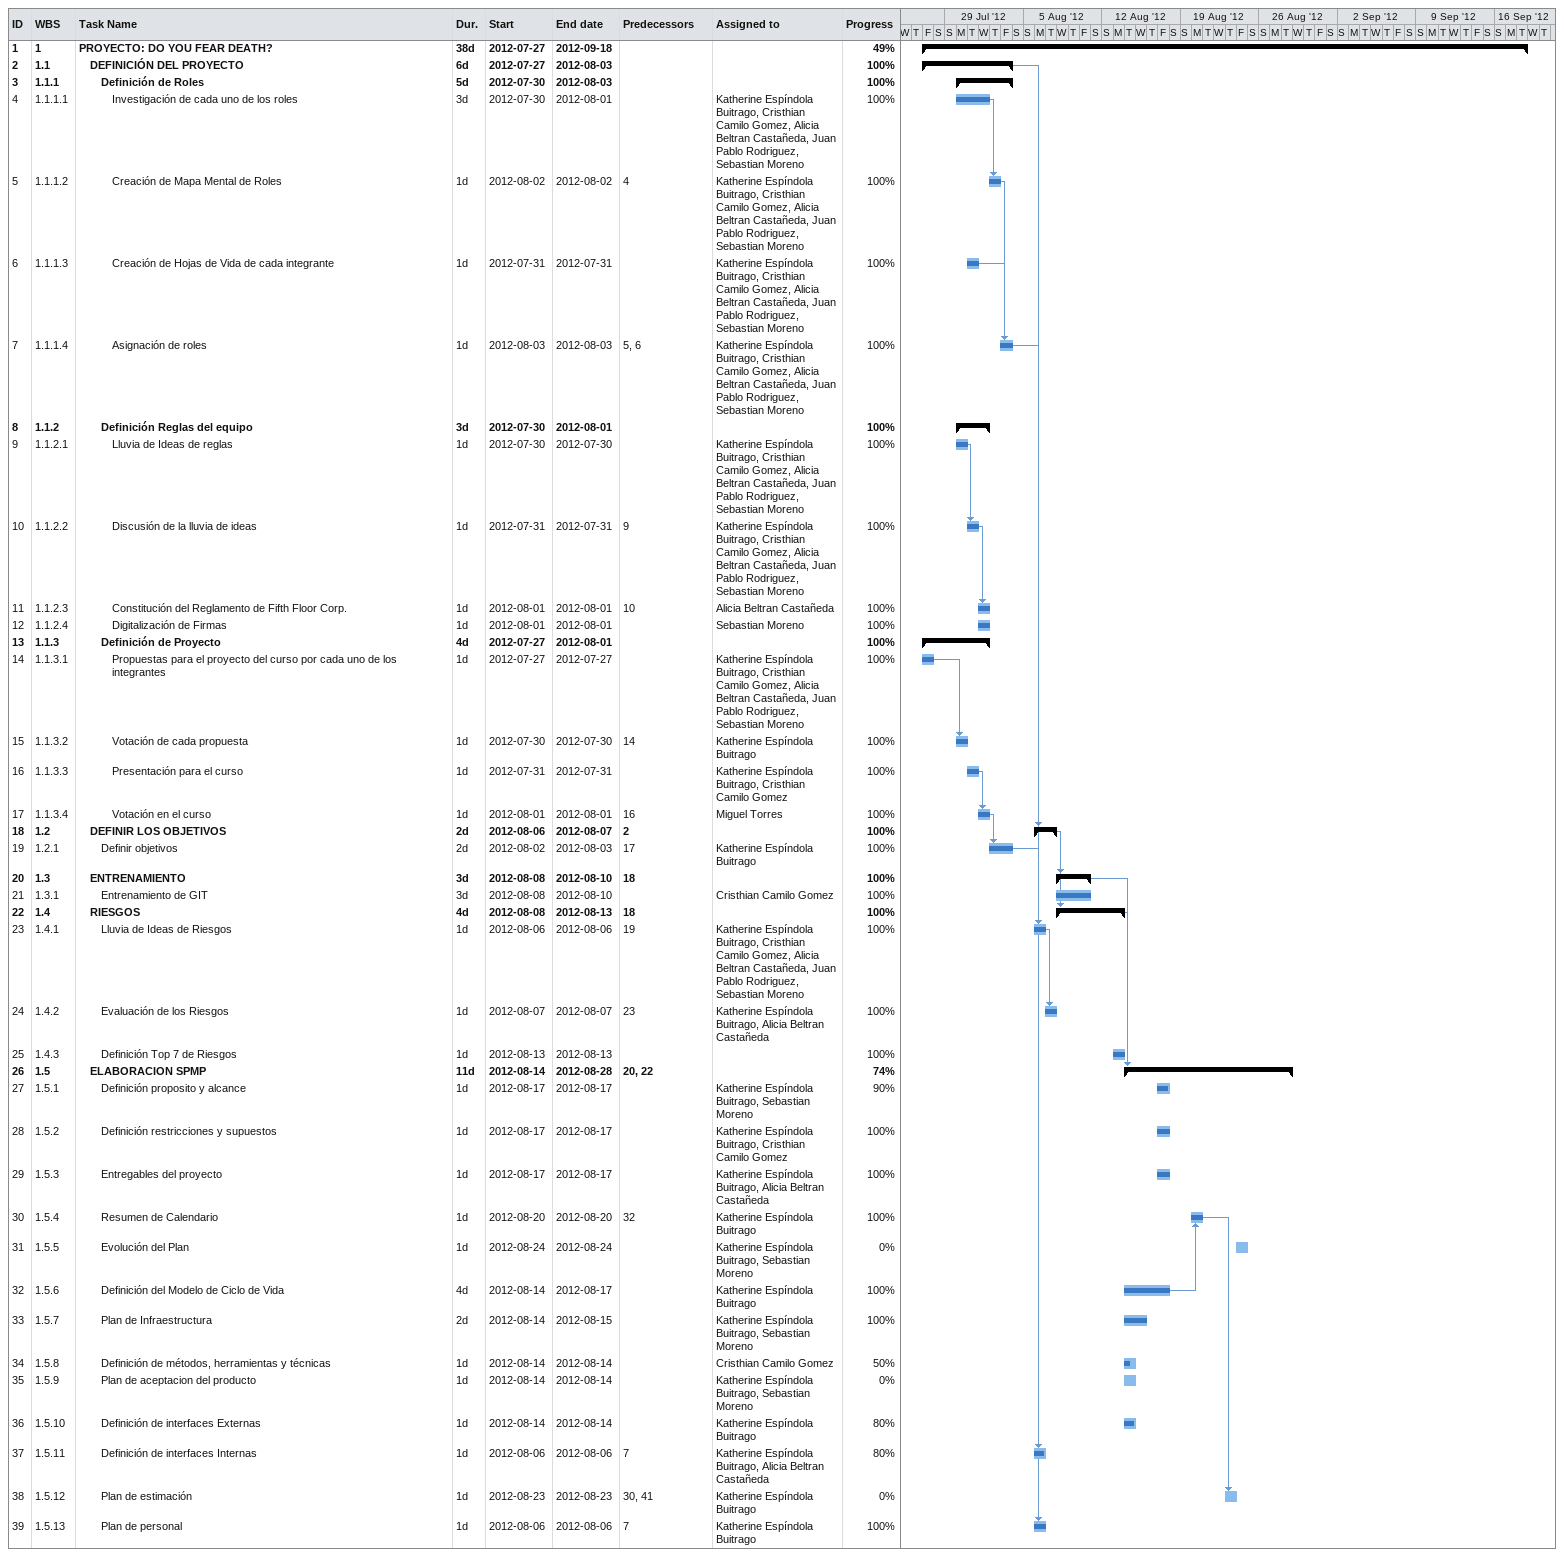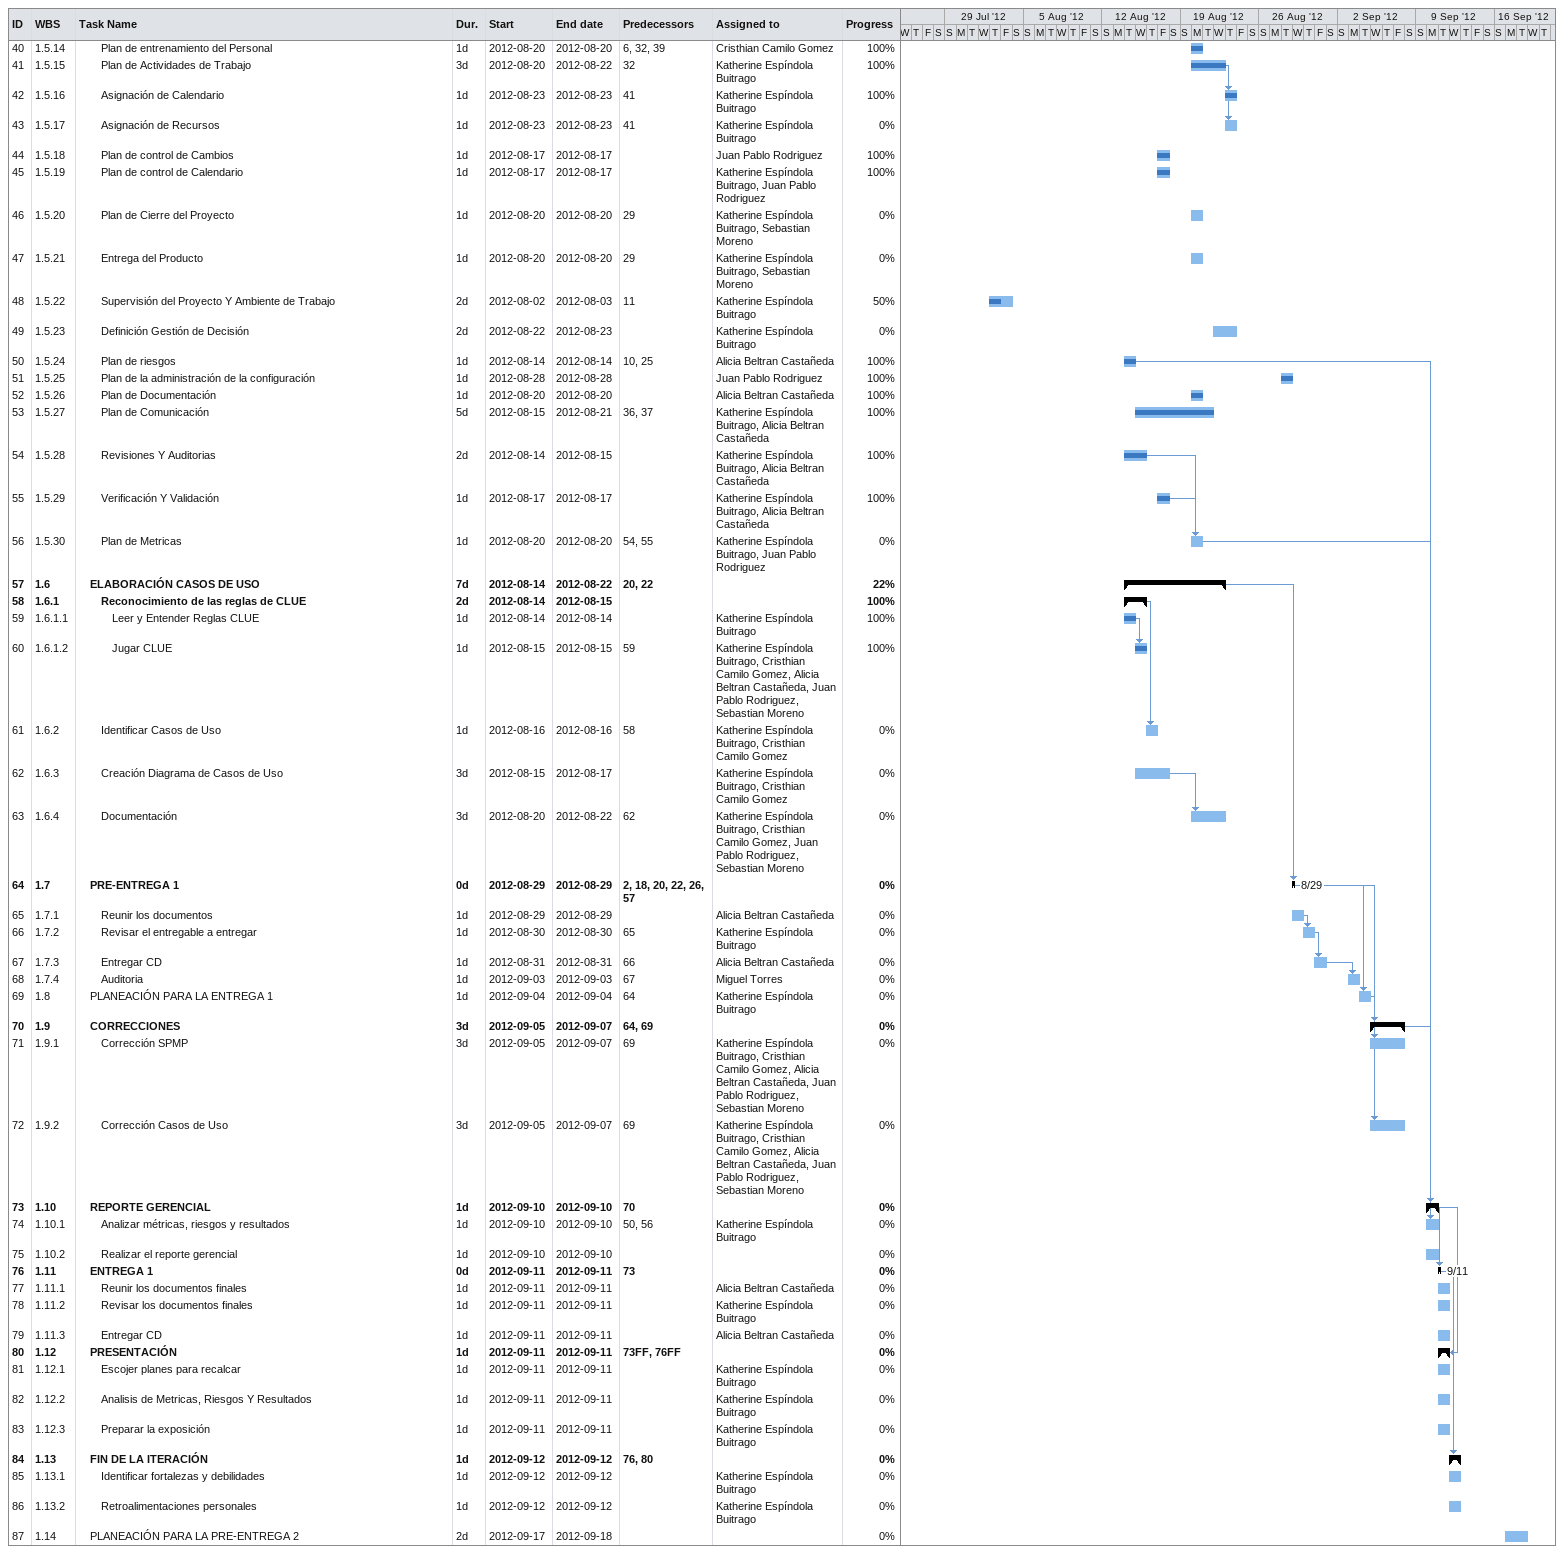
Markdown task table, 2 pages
| ID | WBS | Task | Duration | Start | Finish | Predecessors | Resources | % complete |
|---|---|---|---|---|---|---|---|---|
| 1 | 1 | **PROYECTO: DO YOU FEAR DEATH?** | 38d | 2012-07-27 | 2012-09-18 |  |  | 49 |
| 2 | 1.1 | **DEFINICIÓN DEL PROYECTO** | 6d | 2012-07-27 | 2012-08-03 |  |  | 100 |
| 3 | 1.1.1 | **Definición de Roles** | 5d | 2012-07-30 | 2012-08-03 |  |  | 100 |
| 4 | 1.1.1.1 | Investigación de cada uno de los roles | 3d | 2012-07-30 | 2012-08-01 |  | Katherine Espíndola Buitrago, Cristhian Camilo Gomez, Alicia Beltran Castañeda, Juan Pablo Rodriguez, Sebastian Moreno | 100 |
| 5 | 1.1.1.2 | Creación de Mapa Mental de Roles | 1d | 2012-08-02 | 2012-08-02 | 4 | Katherine Espíndola Buitrago, Cristhian Camilo Gomez, Alicia Beltran Castañeda, Juan Pablo Rodriguez, Sebastian Moreno | 100 |
| 6 | 1.1.1.3 | Creación de Hojas de Vida de cada integrante | 1d | 2012-07-31 | 2012-07-31 |  | Katherine Espíndola Buitrago, Cristhian Camilo Gomez, Alicia Beltran Castañeda, Juan Pablo Rodriguez, Sebastian Moreno | 100 |
| 7 | 1.1.1.4 | Asignación de roles | 1d | 2012-08-03 | 2012-08-03 | 5, 6 | Katherine Espíndola Buitrago, Cristhian Camilo Gomez, Alicia Beltran Castañeda, Juan Pablo Rodriguez, Sebastian Moreno | 100 |
| 8 | 1.1.2 | **Definición Reglas del equipo** | 3d | 2012-07-30 | 2012-08-01 |  |  | 100 |
| 9 | 1.1.2.1 | Lluvia de Ideas de reglas | 1d | 2012-07-30 | 2012-07-30 |  | Katherine Espíndola Buitrago, Cristhian Camilo Gomez, Alicia Beltran Castañeda, Juan Pablo Rodriguez, Sebastian Moreno | 100 |
| 10 | 1.1.2.2 | Discusión de la lluvia de ideas | 1d | 2012-07-31 | 2012-07-31 | 9 | Katherine Espíndola Buitrago, Cristhian Camilo Gomez, Alicia Beltran Castañeda, Juan Pablo Rodriguez, Sebastian Moreno | 100 |
| 11 | 1.1.2.3 | Constitución del Reglamento de Fifth Floor Corp. | 1d | 2012-08-01 | 2012-08-01 | 10 | Alicia Beltran Castañeda | 100 |
| 12 | 1.1.2.4 | Digitalización de Firmas | 1d | 2012-08-01 | 2012-08-01 |  | Sebastian Moreno | 100 |
| 13 | 1.1.3 | **Definición de Proyecto** | 4d | 2012-07-27 | 2012-08-01 |  |  | 100 |
| 14 | 1.1.3.1 | Propuestas para el proyecto del curso por cada uno de los integrantes | 1d | 2012-07-27 | 2012-07-27 |  | Katherine Espíndola Buitrago, Cristhian Camilo Gomez, Alicia Beltran Castañeda, Juan Pablo Rodriguez, Sebastian Moreno | 100 |
| 15 | 1.1.3.2 | Votación de cada propuesta | 1d | 2012-07-30 | 2012-07-30 | 14 | Katherine Espíndola Buitrago | 100 |
| 16 | 1.1.3.3 | Presentación para el curso | 1d | 2012-07-31 | 2012-07-31 |  | Katherine Espíndola Buitrago, Cristhian Camilo Gomez | 100 |
| 17 | 1.1.3.4 | Votación en el curso | 1d | 2012-08-01 | 2012-08-01 | 16 | Miguel Torres | 100 |
| 18 | 1.2 | **DEFINIR LOS OBJETIVOS** | 2d | 2012-08-06 | 2012-08-07 | 2 |  | 100 |
| 19 | 1.2.1 | Definir objetivos | 2d | 2012-08-02 | 2012-08-03 | 17 | Katherine Espíndola Buitrago | 100 |
| 20 | 1.3 | **ENTRENAMIENTO** | 3d | 2012-08-08 | 2012-08-10 | 18 |  | 100 |
| 21 | 1.3.1 | Entrenamiento de GIT | 3d | 2012-08-08 | 2012-08-10 |  | Cristhian Camilo Gomez | 100 |
| 22 | 1.4 | **RIESGOS** | 4d | 2012-08-08 | 2012-08-13 | 18 |  | 100 |
| 23 | 1.4.1 | Lluvia de Ideas de Riesgos | 1d | 2012-08-06 | 2012-08-06 | 19 | Katherine Espíndola Buitrago, Cristhian Camilo Gomez, Alicia Beltran Castañeda, Juan Pablo Rodriguez, Sebastian Moreno | 100 |
| 24 | 1.4.2 | Evaluación de los Riesgos | 1d | 2012-08-07 | 2012-08-07 | 23 | Katherine Espíndola Buitrago, Alicia Beltran Castañeda | 100 |
| 25 | 1.4.3 | Definición Top 7 de Riesgos | 1d | 2012-08-13 | 2012-08-13 |  |  | 100 |
| 26 | 1.5 | **ELABORACION SPMP** | 11d | 2012-08-14 | 2012-08-28 | 20, 22 |  | 74 |
| 27 | 1.5.1 | Definición proposito y alcance | 1d | 2012-08-17 | 2012-08-17 |  | Katherine Espíndola Buitrago, Sebastian Moreno | 90 |
| 28 | 1.5.2 | Definición restricciones y supuestos | 1d | 2012-08-17 | 2012-08-17 |  | Katherine Espíndola Buitrago, Cristhian Camilo Gomez | 100 |
| 29 | 1.5.3 | Entregables del proyecto | 1d | 2012-08-17 | 2012-08-17 |  | Katherine Espíndola Buitrago, Alicia Beltran Castañeda | 100 |
| 30 | 1.5.4 | Resumen de Calendario | 1d | 2012-08-20 | 2012-08-20 | 32 | Katherine Espíndola Buitrago | 100 |
| 31 | 1.5.5 | Evolución del Plan | 1d | 2012-08-24 | 2012-08-24 |  | Katherine Espíndola Buitrago, Sebastian Moreno | 0 |
| 32 | 1.5.6 | Definición del Modelo de Ciclo de Vida | 4d | 2012-08-14 | 2012-08-17 |  | Katherine Espíndola Buitrago | 100 |
| 33 | 1.5.7 | Plan de Infraestructura | 2d | 2012-08-14 | 2012-08-15 |  | Katherine Espíndola Buitrago, Sebastian Moreno | 100 |
| 34 | 1.5.8 | Definición de métodos, herramientas y técnicas | 1d | 2012-08-14 | 2012-08-14 |  | Cristhian Camilo Gomez | 50 |
| 35 | 1.5.9 | Plan de aceptacion del producto | 1d | 2012-08-14 | 2012-08-14 |  | Katherine Espíndola Buitrago, Sebastian Moreno | 0 |
| 36 | 1.5.10 | Definición de interfaces Externas | 1d | 2012-08-14 | 2012-08-14 |  | Katherine Espíndola Buitrago | 80 |
| 37 | 1.5.11 | Definición de interfaces Internas | 1d | 2012-08-06 | 2012-08-06 | 7 | Katherine Espíndola Buitrago, Alicia Beltran Castañeda | 80 |
| 38 | 1.5.12 | Plan de estimación | 1d | 2012-08-23 | 2012-08-23 | 30, 41 | Katherine Espíndola Buitrago | 0 |
| 39 | 1.5.13 | Plan de personal | 1d | 2012-08-06 | 2012-08-06 | 7 | Katherine Espíndola Buitrago | 100 |
| 40 | 1.5.14 | Plan de entrenamiento del Personal | 1d | 2012-08-20 | 2012-08-20 | 6, 32, 39 | Cristhian Camilo Gomez | 100 |
| 41 | 1.5.15 | Plan de Actividades de Trabajo | 3d | 2012-08-20 | 2012-08-22 | 32 | Katherine Espíndola Buitrago | 100 |
| 42 | 1.5.16 | Asignación de Calendario | 1d | 2012-08-23 | 2012-08-23 | 41 | Katherine Espíndola Buitrago | 100 |
| 43 | 1.5.17 | Asignación de Recursos | 1d | 2012-08-23 | 2012-08-23 | 41 | Katherine Espíndola Buitrago | 0 |
| 44 | 1.5.18 | Plan de control de Cambios | 1d | 2012-08-17 | 2012-08-17 |  | Juan Pablo Rodriguez | 100 |
| 45 | 1.5.19 | Plan de control de Calendario | 1d | 2012-08-17 | 2012-08-17 |  | Katherine Espíndola Buitrago, Juan Pablo Rodriguez | 100 |
| 46 | 1.5.20 | Plan de Cierre del Proyecto | 1d | 2012-08-20 | 2012-08-20 | 29 | Katherine Espíndola Buitrago, Sebastian Moreno | 0 |
| 47 | 1.5.21 | Entrega del Producto | 1d | 2012-08-20 | 2012-08-20 | 29 | Katherine Espíndola Buitrago, Sebastian Moreno | 0 |
| 48 | 1.5.22 | Supervisión del Proyecto Y Ambiente de Trabajo | 2d | 2012-08-02 | 2012-08-03 | 11 | Katherine Espíndola Buitrago | 50 |
| 49 | 1.5.23 | Definición Gestión de Decisión | 2d | 2012-08-22 | 2012-08-23 |  | Katherine Espíndola Buitrago | 0 |
| 50 | 1.5.24 | Plan de riesgos | 1d | 2012-08-14 | 2012-08-14 | 10, 25 | Alicia Beltran Castañeda | 100 |
| 51 | 1.5.25 | Plan de la administración de la configuración | 1d | 2012-08-28 | 2012-08-28 |  | Juan Pablo Rodriguez | 100 |
| 52 | 1.5.26 | Plan de Documentación | 1d | 2012-08-20 | 2012-08-20 |  | Alicia Beltran Castañeda | 100 |
| 53 | 1.5.27 | Plan de Comunicación | 5d | 2012-08-15 | 2012-08-21 | 36, 37 | Katherine Espíndola Buitrago, Alicia Beltran Castañeda | 100 |
| 54 | 1.5.28 | Revisiones Y Auditorias | 2d | 2012-08-14 | 2012-08-15 |  | Katherine Espíndola Buitrago, Alicia Beltran Castañeda | 100 |
| 55 | 1.5.29 | Verificación Y Validación | 1d | 2012-08-17 | 2012-08-17 |  | Katherine Espíndola Buitrago, Alicia Beltran Castañeda | 100 |
| 56 | 1.5.30 | Plan de Metricas | 1d | 2012-08-20 | 2012-08-20 | 54, 55 | Katherine Espíndola Buitrago, Juan Pablo Rodriguez | 0 |
| 57 | 1.6 | **ELABORACIÓN CASOS DE USO** | 7d | 2012-08-14 | 2012-08-22 | 20, 22 |  | 22 |
| 58 | 1.6.1 | **Reconocimiento de las reglas de CLUE** | 2d | 2012-08-14 | 2012-08-15 |  |  | 100 |
| 59 | 1.6.1.1 | Leer y Entender Reglas CLUE | 1d | 2012-08-14 | 2012-08-14 |  | Katherine Espíndola Buitrago | 100 |
| 60 | 1.6.1.2 | Jugar CLUE | 1d | 2012-08-15 | 2012-08-15 | 59 | Katherine Espíndola Buitrago, Cristhian Camilo Gomez, Alicia Beltran Castañeda, Juan Pablo Rodriguez, Sebastian Moreno | 100 |
| 61 | 1.6.2 | Identificar Casos de Uso | 1d | 2012-08-16 | 2012-08-16 | 58 | Katherine Espíndola Buitrago, Cristhian Camilo Gomez | 0 |
| 62 | 1.6.3 | Creación Diagrama de Casos de Uso | 3d | 2012-08-15 | 2012-08-17 |  | Katherine Espíndola Buitrago, Cristhian Camilo Gomez | 0 |
| 63 | 1.6.4 | Documentación | 3d | 2012-08-20 | 2012-08-22 | 62 | Katherine Espíndola Buitrago, Cristhian Camilo Gomez, Juan Pablo Rodriguez, Sebastian Moreno | 0 |
| 64 | 1.7 | **PRE-ENTREGA 1** | 0d | 2012-08-29 | 2012-08-29 | 2, 18, 20, 22, 26, 57 |  | 0 |
| 65 | 1.7.1 | Reunir los documentos | 1d | 2012-08-29 | 2012-08-29 |  | Alicia Beltran Castañeda | 0 |
| 66 | 1.7.2 | Revisar el entregable a entregar | 1d | 2012-08-30 | 2012-08-30 | 65 | Katherine Espíndola Buitrago | 0 |
| 67 | 1.7.3 | Entregar CD | 1d | 2012-08-31 | 2012-08-31 | 66 | Alicia Beltran Castañeda | 0 |
| 68 | 1.7.4 | Auditoria | 1d | 2012-09-03 | 2012-09-03 | 67 | Miguel Torres | 0 |
| 69 | 1.8 | PLANEACIÓN PARA LA ENTREGA 1 | 1d | 2012-09-04 | 2012-09-04 | 64 | Katherine Espíndola Buitrago | 0 |
| 70 | 1.9 | **CORRECCIONES** | 3d | 2012-09-05 | 2012-09-07 | 64, 69 |  | 0 |
| 71 | 1.9.1 | Corrección SPMP | 3d | 2012-09-05 | 2012-09-07 | 69 | Katherine Espíndola Buitrago, Cristhian Camilo Gomez, Alicia Beltran Castañeda, Juan Pablo Rodriguez, Sebastian Moreno | 0 |
| 72 | 1.9.2 | Corrección Casos de Uso | 3d | 2012-09-05 | 2012-09-07 | 69 | Katherine Espíndola Buitrago, Cristhian Camilo Gomez, Alicia Beltran Castañeda, Juan Pablo Rodriguez, Sebastian Moreno | 0 |
| 73 | 1.10 | **REPORTE GERENCIAL** | 1d | 2012-09-10 | 2012-09-10 | 70 |  | 0 |
| 74 | 1.10.1 | Analizar métricas, riesgos y resultados | 1d | 2012-09-10 | 2012-09-10 | 50, 56 | Katherine Espíndola Buitrago | 0 |
| 75 | 1.10.2 | Realizar el reporte gerencial | 1d | 2012-09-10 | 2012-09-10 |  |  | 0 |
| 76 | 1.11 | **ENTREGA 1** | 0d | 2012-09-11 | 2012-09-11 | 73 |  | 0 |
| 77 | 1.11.1 | Reunir los documentos finales | 1d | 2012-09-11 | 2012-09-11 |  | Alicia Beltran Castañeda | 0 |
| 78 | 1.11.2 | Revisar los documentos finales | 1d | 2012-09-11 | 2012-09-11 |  | Katherine Espíndola Buitrago | 0 |
| 79 | 1.11.3 | Entregar CD | 1d | 2012-09-11 | 2012-09-11 |  | Alicia Beltran Castañeda | 0 |
| 80 | 1.12 | **PRESENTACIÓN** | 1d | 2012-09-11 | 2012-09-11 | 73FF, 76FF |  | 0 |
| 81 | 1.12.1 | Escojer planes para recalcar | 1d | 2012-09-11 | 2012-09-11 |  | Katherine Espíndola Buitrago | 0 |
| 82 | 1.12.2 | Analisis de Metricas, Riesgos Y Resultados | 1d | 2012-09-11 | 2012-09-11 |  | Katherine Espíndola Buitrago | 0 |
| 83 | 1.12.3 | Preparar la exposición | 1d | 2012-09-11 | 2012-09-11 |  | Katherine Espíndola Buitrago | 0 |
| 84 | 1.13 | **FIN DE LA ITERACIÓN** | 1d | 2012-09-12 | 2012-09-12 | 76, 80 |  | 0 |
| 85 | 1.13.1 | Identificar fortalezas y debilidades | 1d | 2012-09-12 | 2012-09-12 |  | Katherine Espíndola Buitrago | 0 |
| 86 | 1.13.2 | Retroalimentaciones personales | 1d | 2012-09-12 | 2012-09-12 |  | Katherine Espíndola Buitrago | 0 |
| 87 | 1.14 | PLANEACIÓN PARA LA PRE-ENTREGA 2 | 2d | 2012-09-17 | 2012-09-18 |  |  | 0 |
